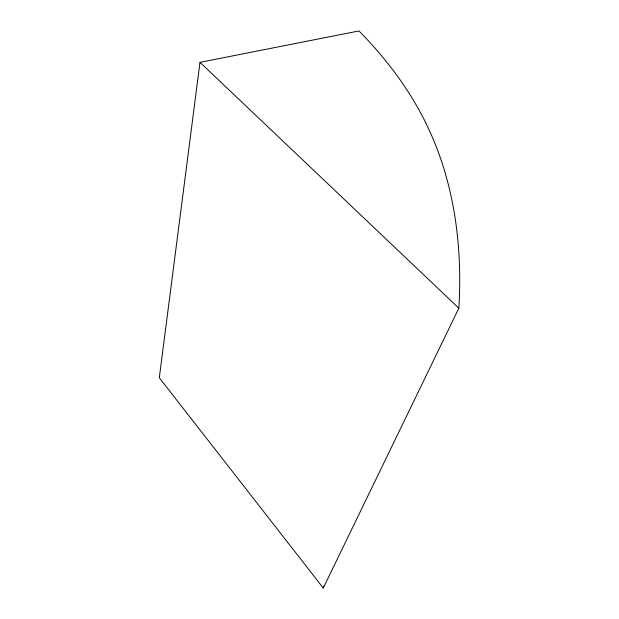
<?xml version="1.0" encoding="UTF-8"?>
<svg xmlns="http://www.w3.org/2000/svg" width="619" height="619" viewBox="0 0 619 619"><rect width="100%" height="100%" fill="white"/><g stroke="black" fill="none" stroke-linecap="round" stroke-linejoin="round"><path stroke-width="0.93" d="M425.71 122.717A1129.033 554.779 -8.6 0 0 358.935 30.95L199.991 62.341L159.307 377.752L323.273 588.05L458.841 308.185C462.703 244.992 454.013 179.866 425.663 122.717M323.273 588.05L323.559 586.224M199.991 62.341L458.841 308.185"/></g></svg>
